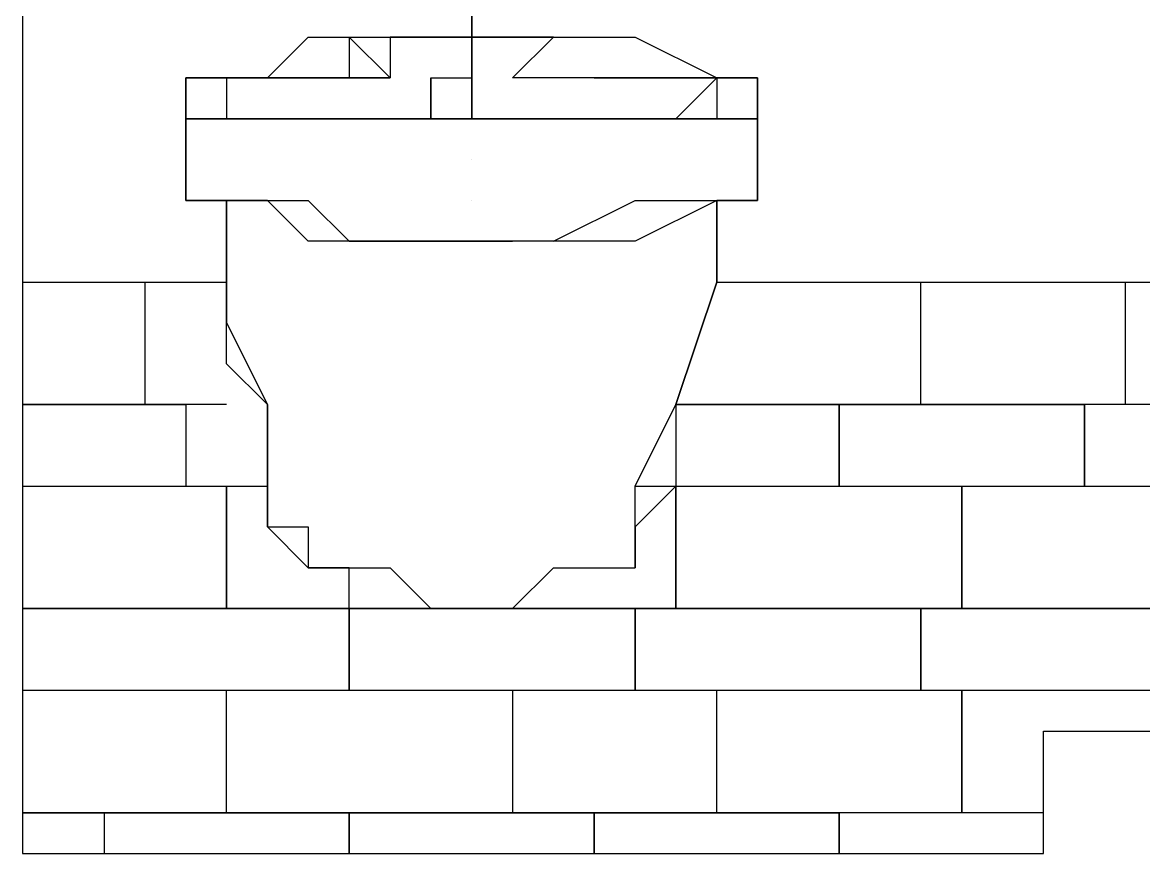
# Model space of a CAD drawing. Header units: millimetres. Extents: x 0 to 600, y 0 to 450.
# Drawn here: x 395 to 422.45, y 20 to 40.36 of the extents above; entities that cross this region are included whole.
import ezdxf

# ---------------------------------------------------------------- set-up
doc = ezdxf.new("R2010")
doc.units = ezdxf.units.MM
doc.layers.add('Engraving', color=1, linetype='Continuous')
doc.layers.add('External Cuts', color=5, linetype='Continuous')

msp = doc.modelspace()

# ---------------------------------------------------------------- linework, layer by layer
at = {"layer": 'Engraving'}
for p, q in [((406, 39), (406, 41)), ((406, 41), (406, 40)), ((401, 39), (402, 40)), ((402, 40), (403, 40)), ((403, 40), (404, 40)), ((404, 39), (403, 40)), ((403, 40), (403, 39)), ((404, 40), (406, 40)), ((405, 40), (404, 40)), ((404, 40), (404, 40)), ((404, 40), (404, 40)), ((404, 40), (404, 39)), ((406, 40), (405, 40)), ((406, 39), (406, 40)), ((406, 40), (406, 40)), ((406, 40), (406, 40)), ((406, 40), (406, 40)), ((406, 40), (406, 40)), ((406, 40), (406, 39)), ((406, 40), (406, 39)), ((406, 40), (409, 40)), ((408, 40), (406, 40)), ((407, 39), (408, 40)), ((408, 40), (408, 40)), ((408, 40), (408, 40)), ((409, 40), (410, 40)), ((410, 40), (410, 40)), ((410, 40), (412, 39)), ((399, 38), (399, 39)), ((399, 39), (399, 39)), ((399, 39), (399, 39)), ((399, 39), (399, 39)), ((399, 39), (401, 39)), ((400, 39), (399, 39)), ((399, 39), (399, 39)), ((399, 39), (399, 39)), ((399, 39), (399, 39)), ((399, 39), (399, 38)), ((399, 38), (399, 39)), ((399, 39), (399, 39)), ((399, 39), (399, 39)), ((399, 39), (400, 39)), ((401, 39), (400, 39)), ((400, 39), (400, 39)), ((400, 39), (400, 39)), ((400, 39), (400, 39)), ((400, 39), (401, 39)), ((401, 39), (400, 39)), ((400, 39), (400, 38)), ((402, 39), (401, 39)), ((401, 39), (401, 39)), ((401, 39), (402, 39)), ((402, 39), (401, 39)), ((404, 39), (402, 39)), ((402, 39), (402, 39)), ((402, 39), (402, 39)), ((402, 39), (402, 39)), ((403, 39), (402, 39)), ((402, 39), (402, 39)), ((402, 39), (402, 39)), ((402, 39), (403, 39)), ((403, 39), (404, 39)), ((403, 39), (403, 39)), ((403, 39), (403, 39)), ((404, 39), (404, 39)), ((404, 39), (404, 39)), ((404, 39), (404, 39)), ((404, 39), (404, 39)), ((404, 39), (404, 39)), ((405, 38), (405, 39)), ((405, 39), (405, 39)), ((405, 39), (405, 39)), ((405, 39), (405, 39)), ((405, 39), (405, 39)), ((405, 39), (405, 38)), ((405, 38), (405, 39)), ((405, 39), (406, 39)), ((406, 38), (406, 39)), ((406, 39), (406, 38)), ((406, 39), (406, 38)), ((408, 39), (407, 39)), ((407, 39), (407, 39)), ((407, 39), (407, 39)), ((407, 39), (407, 39)), ((409, 39), (408, 39)), ((410, 39), (409, 39)), ((409, 39), (410, 39)), ((411, 39), (409, 39)), ((409, 39), (409, 39)), ((411, 39), (410, 39)), ((410, 39), (411, 39)), ((412, 39), (411, 39)), ((411, 39), (411, 39)), ((411, 39), (412, 39)), ((412, 39), (411, 39)), ((411, 38), (412, 39)), ((412, 39), (412, 39)), ((412, 39), (413, 39)), ((413, 39), (412, 39)), ((412, 39), (412, 39)), ((412, 39), (412, 39)), ((412, 39), (412, 39)), ((412, 39), (412, 39)), ((412, 39), (412, 39)), ((412, 39), (412, 39)), ((412, 39), (412, 39)), ((412, 39), (412, 39)), ((412, 39), (412, 39)), ((412, 39), (412, 39)), ((412, 39), (412, 38)), ((413, 39), (413, 39)), ((413, 39), (413, 39)), ((413, 39), (413, 39)), ((413, 39), (413, 38)), ((413, 38), (413, 39)), ((413, 39), (413, 39)), ((413, 39), (413, 39)), ((413, 39), (413, 39)), ((413, 39), (413, 39)), ((399, 37), (399, 38)), ((399, 38), (399, 38)), ((399, 38), (399, 38)), ((399, 38), (399, 38)), ((399, 38), (399, 38)), ((399, 38), (400, 38)), ((400, 38), (399, 38)), ((399, 38), (399, 38)), ((399, 38), (399, 38)), ((399, 38), (399, 38)), ((399, 38), (399, 38)), ((399, 38), (399, 37)), ((400, 38), (399, 38)), ((400, 38), (400, 38)), ((400, 38), (400, 38)), ((400, 38), (400, 38)), ((400, 38), (400, 38)), ((400, 38), (400, 38)), ((400, 38), (400, 38)), ((400, 38), (400, 38)), ((401, 38), (400, 38)), ((400, 38), (400, 38)), ((400, 38), (401, 38)), ((403, 38), (401, 38)), ((401, 38), (403, 38)), ((405, 38), (403, 38)), ((403, 38), (405, 38)), ((405, 38), (405, 38)), ((405, 38), (406, 38)), ((406, 38), (405, 38)), ((405, 38), (405, 38)), ((406, 38), (407, 38)), ((407, 38), (406, 38)), ((407, 38), (408, 38)), ((408, 38), (407, 38)), ((408, 38), (409, 38)), ((409, 38), (408, 38)), ((410, 38), (409, 38)), ((409, 38), (409, 38)), ((409, 38), (411, 38)), ((409, 38), (410, 38)), ((410, 38), (409, 38)), ((411, 38), (410, 38)), ((410, 38), (411, 38)), ((411, 38), (410, 38)), ((412, 38), (411, 38)), ((411, 38), (411, 38)), ((411, 38), (411, 38)), ((411, 38), (412, 38)), ((412, 38), (411, 38)), ((413, 38), (412, 38)), ((412, 38), (412, 38)), ((412, 38), (413, 38)), ((413, 38), (413, 37)), ((413, 37), (413, 38)), ((413, 38), (413, 38)), ((413, 38), (413, 38)), ((413, 38), (413, 38)), ((413, 38), (413, 38)), ((399, 36), (399, 37)), ((399, 37), (399, 37)), ((399, 37), (399, 37)), ((399, 37), (399, 37)), ((399, 37), (399, 36)), ((406, 37), (406, 37)), ((413, 37), (413, 37)), ((413, 37), (413, 36)), ((413, 36), (413, 37)), ((400, 36), (399, 36)), ((399, 36), (399, 36)), ((399, 36), (399, 36)), ((399, 36), (399, 36)), ((399, 36), (399, 36)), ((399, 36), (400, 36)), ((400, 34), (400, 36)), ((401, 36), (400, 36)), ((400, 36), (400, 36)), ((400, 36), (400, 36)), ((400, 36), (400, 36)), ((400, 36), (400, 36)), ((400, 36), (400, 34)), ((400, 36), (400, 36)), ((400, 36), (401, 36)), ((402, 35), (401, 36)), ((401, 36), (402, 36)), ((402, 36), (403, 35)), ((406, 36), (406, 36)), ((408, 35), (410, 36)), ((412, 36), (410, 35)), ((410, 36), (411, 36)), ((411, 36), (412, 36)), ((413, 36), (412, 36)), ((412, 36), (412, 36)), ((412, 36), (412, 34)), ((412, 35), (412, 36)), ((412, 36), (412, 36)), ((412, 36), (412, 36)), ((412, 36), (413, 36)), ((413, 36), (413, 36)), ((413, 36), (413, 36)), ((413, 36), (413, 36)), ((403, 35), (402, 35)), ((405, 35), (403, 35)), ((403, 35), (404, 35)), ((404, 35), (404, 35)), ((404, 35), (405, 35)), ((407, 35), (405, 35)), ((405, 35), (406, 35)), ((406, 35), (406, 35)), ((406, 35), (407, 35)), ((409, 35), (407, 35)), ((408, 35), (408, 35)), ((410, 35), (409, 35)), ((412, 34), (412, 35)), ((395, 34), (400, 34)), ((395, 34), (398, 34)), ((398, 34), (398, 31)), ((400, 32), (400, 34)), ((400, 34), (400, 33)), ((412, 34), (411, 31)), ((411, 31), (412, 34)), ((412, 34), (424, 34)), ((417, 31), (417, 34)), ((417, 34), (422, 34)), ((422, 34), (422, 31)), ((400, 33), (401, 31)), ((401, 31), (400, 32)), ((400, 31), (395, 31)), ((395, 31), (399, 31)), ((399, 31), (399, 29)), ((401, 28), (401, 31)), ((401, 31), (401, 30)), ((410, 29), (411, 31)), ((411, 31), (411, 29)), ((425, 31), (411, 31)), ((411, 31), (415, 31)), ((415, 31), (415, 29)), ((415, 29), (415, 31)), ((415, 31), (421, 31)), ((421, 31), (417, 31)), ((421, 31), (421, 29)), ((421, 29), (421, 31)), ((401, 30), (401, 28)), ((395, 29), (401, 29)), ((400, 26), (400, 29)), ((400, 29), (400, 26)), ((411, 29), (410, 28)), ((410, 28), (410, 29)), ((410, 29), (425, 29)), ((411, 26), (411, 29)), ((411, 29), (411, 26)), ((418, 26), (418, 29)), ((418, 29), (418, 26)), ((402, 27), (401, 28)), ((401, 28), (402, 28)), ((402, 28), (402, 27)), ((410, 28), (410, 27)), ((410, 27), (410, 28)), ((403, 27), (402, 27)), ((402, 27), (402, 27)), ((402, 27), (402, 27)), ((402, 27), (402, 27)), ((402, 27), (402, 27)), ((402, 27), (402, 27)), ((402, 27), (402, 27)), ((402, 27), (403, 27)), ((403, 26), (403, 27)), ((403, 27), (403, 27)), ((403, 27), (404, 27)), ((404, 27), (405, 26)), ((407, 26), (408, 27)), ((408, 27), (408, 27)), ((408, 27), (409, 27)), ((408, 27), (408, 27)), ((409, 27), (410, 27)), ((410, 27), (410, 27)), ((410, 27), (410, 27)), ((410, 27), (410, 27)), ((404, 26), (395, 26)), ((395, 26), (400, 26)), ((400, 26), (411, 26)), ((404, 26), (403, 26)), ((403, 24), (403, 26)), ((403, 26), (403, 24)), ((405, 26), (404, 26)), ((408, 26), (404, 26)), ((406, 26), (405, 26)), ((405, 26), (405, 26)), ((405, 26), (405, 26)), ((405, 26), (406, 26)), ((406, 26), (406, 26)), ((406, 26), (407, 26)), ((429, 26), (408, 26)), ((410, 24), (410, 26)), ((410, 26), (410, 24)), ((411, 26), (418, 26)), ((417, 24), (417, 26)), ((417, 26), (417, 24)), ((418, 26), (425, 26)), ((395, 24), (551, 24)), ((395, 24), (403, 24)), ((400, 21), (400, 24)), ((400, 24), (407, 24)), ((403, 24), (410, 24)), ((407, 24), (407, 21)), ((410, 24), (417, 24)), ((412, 21), (412, 24)), ((412, 24), (418, 24)), ((417, 24), (423, 24)), ((418, 24), (418, 21)), ((418, 21), (418, 24)), ((418, 24), (424, 24)), ((420, 21), (395, 21)), ((395, 21), (400, 21)), ((395, 21), (403, 21)), ((395, 21), (397, 21)), ((397, 21), (397, 20)), ((403, 21), (403, 20)), ((403, 20), (403, 21)), ((403, 21), (409, 21)), ((407, 21), (412, 21)), ((409, 21), (409, 20)), ((409, 20), (409, 21)), ((409, 21), (415, 21)), ((415, 21), (415, 20)), ((415, 20), (415, 21))]:
    msp.add_line(p, q, dxfattribs=at)
at = {"layer": 'External Cuts'}
for p, q in [((395, 63), (395, 20)), ((420, 20), (420, 23)), ((420, 23), (441, 23)), ((395, 20), (420, 20))]:
    msp.add_line(p, q, dxfattribs=at)

doc.saveas('drawing.dxf')
